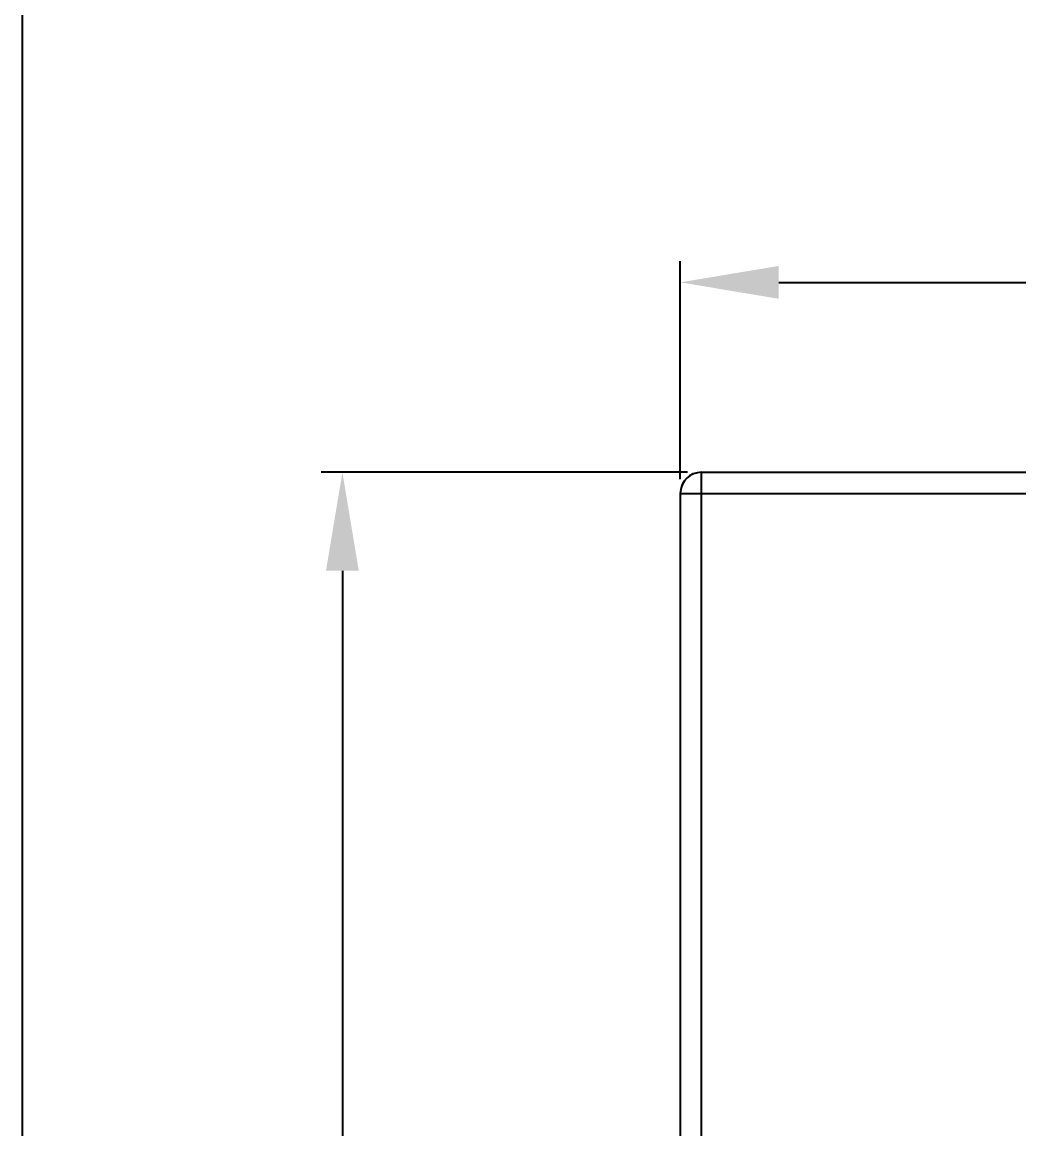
# Model space of a CAD drawing. Header units: millimetres. Extents: x 285 to 860, y 229 to 920.
# Drawn here: x 285.4 to 356.3, y 537 to 615.6 of the extents above; entities that cross this region are included whole.
import ezdxf

# ---------------------------------------------------------------- set-up
doc = ezdxf.new("R2010")
doc.units = ezdxf.units.MM
doc.header["$LTSCALE"] = 6
doc.layers.get('0').update_dxf_attribs({"linetype": 'CONTINUOUS'})
doc.layers.get('DEFPOINTS').update_dxf_attribs({"linetype": 'CONTINUOUS'})
doc.styles.add('Arial', font='arial.ttf')
doc.dimstyles.get("Standard").update_dxf_attribs({"dimtxt": 5, "dimasz": 5, "dimexe": 1.5, "dimexo": 1, "dimgap": 0.35, "dimtad": 1, "dimdec": 1, "dimzin": 1, "dimdsep": 46, "dimtxsty": 'Arial', "dimcen": 0, "dimclrd": 2, "dimclre": 2, "dimclrt": 2, "dimadec": 0, "dimazin": 0, "dimtp": 0.1, "dimtm": 0.1, "dimtfac": 0.71, "dimtdec": 1, "dimtmove": 0, "dimatfit": 3, "dimfxl": 1, "dimlwd": -1, "dimlwe": -1, "dimarcsym": 0})

# ---------------------------------------------------------------- blocks, each defined once
blk = doc.blocks.new('*D4')
at = {"color": 2}
for p, q in [((332.182, 583.134), (332.182, 598.639)), ((427.182, 583.134), (427.182, 598.639)), ((339.182, 597.139), (420.182, 597.139))]:
    blk.add_line(p, q, dxfattribs=at)
for points in [[(339.182, 598.306), (339.182, 595.972), (332.182, 597.139)], [(420.182, 595.972), (420.182, 598.306), (427.182, 597.139)]]:
    blk.add_solid(points, dxfattribs=at)
at = {"layer": 'DEFPOINTS', "color": 0}
for p in [(427.182, 597.139), (332.182, 582.134), (427.182, 582.134)]:
    blk.add_point(p, dxfattribs=at)
at = {"color": 2, "insert": (379.511, 608.328), "char_height": 9, "attachment_point": 2, "style": 'Arial'}
blk.add_mtext('95.0', dxfattribs=at)
blk = doc.blocks.new('*D5')
at = {"color": 2}
for p, q in [((332.682, 583.634), (306.64, 583.634)), ((308.14, 576.634), (308.14, 410.585)), ((386.379, 403.585), (306.64, 403.585))]:
    blk.add_line(p, q, dxfattribs=at)
for points in [[(309.306, 576.634), (306.973, 576.634), (308.14, 583.634)], [(306.973, 410.585), (309.306, 410.585), (308.14, 403.585)]]:
    blk.add_solid(points, dxfattribs=at)
at = {"layer": 'DEFPOINTS', "color": 0}
for p in [(333.682, 583.634), (308.14, 403.585), (387.379, 403.585)]:
    blk.add_point(p, dxfattribs=at)
at = {"color": 2, "insert": (296.951, 501.787), "char_height": 9, "attachment_point": 2, "rotation": 90, "style": 'Arial'}
blk.add_mtext('180.0', dxfattribs=at)

msp = doc.modelspace()

# ---------------------------------------------------------------- linework, layer by layer
for p, q in [((285.354, 823.447), (285.354, 229.447)), ((333.682, 423.634), (333.682, 583.634)), ((333.682, 583.634), (393.654, 583.634)), ((332.182, 582.134), (332.182, 425.134)), ((332.182, 582.134), (392.176, 582.134))]:
    msp.add_line(p, q)
for end in [180, 176.1964]:
    msp.add_arc((333.682, 582.134), 1.5, 90, end)

# ---------------------------------------------------------------- dimensions: what is measured, and where the dimension line sits
dim = msp.add_linear_dim(base=(427.182, 597.139), p1=(332.182, 582.134), p2=(427.182, 582.134), dimstyle='STANDARD', override={"dimtxt": 9, "dimasz": 7, "dimgap": 2})
dim.commit()
dim.dimension.update_dxf_attribs({"geometry": '*D4', "text_midpoint": (379.511, 597.139), "dimtype": 160})
dim = msp.add_linear_dim(base=(308.14, 403.585), p1=(333.682, 583.634), p2=(387.379, 403.585), angle=270, dimstyle='STANDARD', override={"dimtxt": 9, "dimasz": 7, "dimgap": 2})
dim.commit()
dim.dimension.update_dxf_attribs({"geometry": '*D5', "text_midpoint": (308.14, 501.787), "dimtype": 160})

doc.saveas('drawing.dxf')
